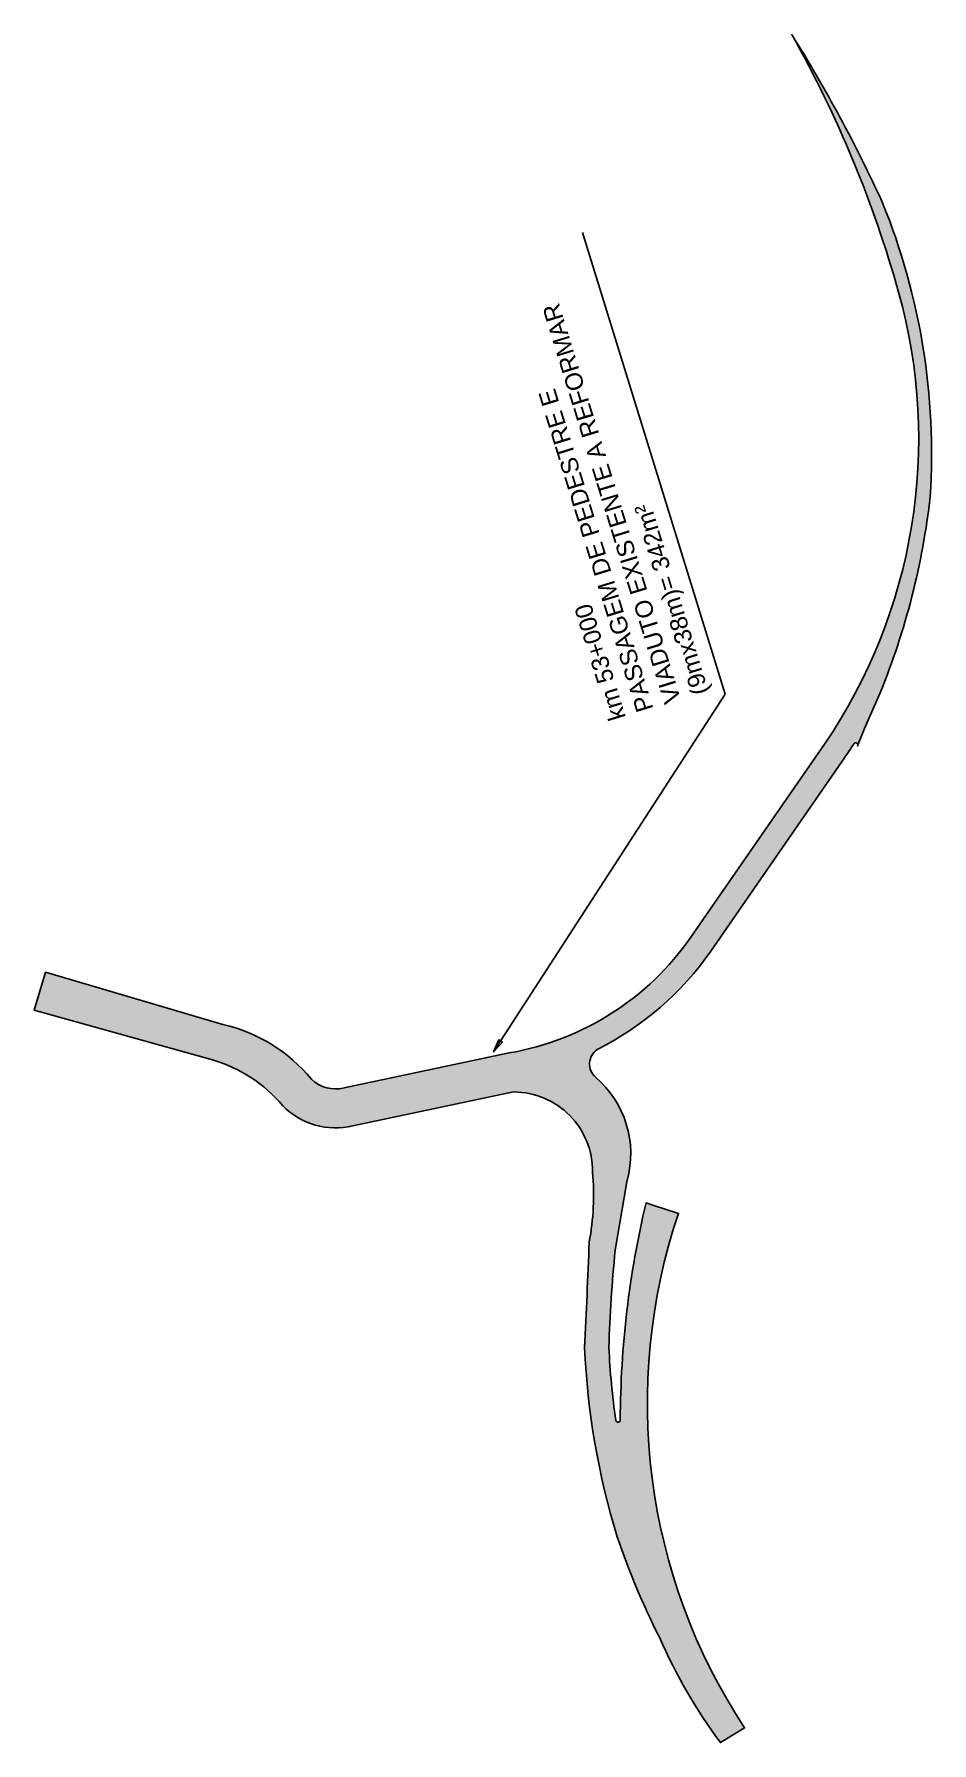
# Model space of a CAD drawing. Header units: metres. Extents: x 288915 to 323983, y 7382661 to 7464883.
# Drawn here: x 314273.1 to 314480.1, y 7432384.4 to 7432778.8 of the extents above; entities that cross this region are included whole.
import ezdxf

# ---------------------------------------------------------------- set-up
doc = ezdxf.new("R2010")
doc.units = ezdxf.units.M
doc.layers.get('0').update_dxf_attribs({"color": 255})
doc.layers.add('U-HZ-TEXTO-OAE', color=2, linetype='Continuous')
doc.styles.add('ARIAL', font='arial.ttf')
doc.styles.add('DIM', font='arial.ttf', dxfattribs={"width": 0.8})
doc.dimstyles.new('U-1_2000', dxfattribs={"dimscale": 2, "dimtxt": 1.5, "dimasz": 0.75, "dimexe": 0.75, "dimexo": 0.75, "dimgap": 0.25, "dimtad": 1, "dimzin": 4, "dimtxsty": 'DIM', "dimblk": 'ARCHTICK', "dimcen": 0.7, "dimdle": 0.75, "dimclrd": 256, "dimclre": 256, "dimclrt": 256, "dimaunit": 1, "dimadec": 3, "dimazin": 2, "dimtfac": 1, "dimtofl": 0, "dimtmove": 0, "dimatfit": 3, "dimldrblk": 'CLOSEDBLANK', "dimfxl": 0, "dimtolj": 1, "dimtzin": 0, "dimlwd": -1, "dimlwe": -1, "dimarcsym": 0})

# ---------------------------------------------------------------- blocks, each defined once
blk = doc.blocks.new('_ArchTick')
at = {"color": 0, "linetype": 'ByBlock', "const_width": 0.15}
blk.add_lwpolyline([(-0.5, -0.5), (0.5, 0.5)], dxfattribs=at)

msp = doc.modelspace()

# ---------------------------------------------------------------- hatches: boundary and pattern name
at = {"transparency": 33554508}
h = msp.add_hatch(color=256, dxfattribs=at)
h.dxf.hatch_style = 1
edge = h.paths.add_edge_path()
edge.add_line((314316.647448852, 7432550.227770864), (314275.6832967487, 7432562.260785281))
edge.add_line((314275.6832967487, 7432562.260785281), (314273.1166289587, 7432553.491614012))
edge.add_line((314273.1166289587, 7432553.491614012), (314314.2067012016, 7432542.018388418))
edge.add_arc((314305.0512626927, 7432510.207973824), 33.10173002987016, 39.94202279280728, 73.94351418281673, ccw=False)
edge.add_arc((314342.6258183972, 7432543.377950056), 17.05223452855694, 224.3409664763757, 283.4388473011477)
edge.add_line((314346.5888839763, 7432526.792630835), (314383.6562086265, 7432534.640247405))
edge.add_arc((314383.5664903246, 7432516.322217176), 18.31824993929115, -0.6436668024192045, 89.7193781820855, ccw=False)
edge.add_arc((314342.1454811127, 7432510.931669551), 59.96267792115627, -10.53492846066058, 4.9603595711429875, ccw=False)
edge.add_arc((311918.6375926504, 7432597.070449517), 2484.358173272663, 357.1981634926282, 357.76000287291174, ccw=False)
edge.add_arc((314574.3020649603, 7432483.196217438), 174.4403139400787, 182.4857477943508, 197.085622864056)
edge.add_arc((314579.4971070971, 7432490.425677925), 181.6099283193661, 198.784489981387, 206.712649655705)
edge.add_arc((314532.786401606, 7432459.322401155), 126.0858983077784, 203.6272597073365, 216.4288266390458)
edge.add_line((314431.3383012698, 7432384.449597746), (314436.9114774918, 7432387.850490757))
edge.add_arc((314551.2408501763, 7432462.853849029), 136.7359104643022, 161.3357737952314, 213.2660273697572, ccw=False)
edge.add_line((314421.6958437228, 7432506.612282656), (314415.7614879975, 7432508.51223901))
edge.add_line((314415.7614879975, 7432508.51223901), (314414.202274562, 7432509.011440206))
edge.add_arc((314629.3012483139, 7432458.087584464), 221.0448090156496, 166.6806742022115, 179.7756149651476)
edge.add_arc((314407.7374181376, 7432458.946767958), 0.5207566006560485, -168.12131431602188, 0.7132736306858192, ccw=False)
edge.add_arc((314574.3020649563, 7432483.196217437), 168.8403139359027, 182.5531780690217, 188.2943400766761, ccw=False)
edge.add_arc((314708.410761036, 7432467.053714385), 302.904116800004, 174.1165562730243, 178.3690308254721, ccw=False)
edge.add_line((314407.1021981317, 7432498.102931685), (314409.6953847847, 7432513.438057504))
edge.add_arc((314385.8306431755, 7432517.658479538), 24.23505424427528, 349.9710733210368, 351.7893876168682)
edge.add_arc((314387.4765376633, 7432520.406802315), 23.18761263090043, 344.4672633648426, 409.5240220728272)
edge.add_arc((314405.3499844996, 7432541.096195826), 4.155844397312443, 126.1863349764865, 227.2368452607864, ccw=False)
edge.add_arc((314371.5844338314, 7432607.184610821), 70.11431773148854, 296.524684177686, 325.1773839405012)
edge.add_line((314429.1429509157, 7432567.146695516), (314459.9531736838, 7432611.724684406))
edge.add_arc((314351.7647849348, 7432685.435891466), 130.9124497760761, 325.7325066032345, 327.4521661639516)
edge.add_arc((314462.5312992241, 7432614.704169599), 0.5121578075479961, -24.789323839244275, 144.0936212805737, ccw=False)
edge.add_line((314462.9962645685, 7432614.489430576), (314464.5959497819, 7432618.523384025))
edge.add_line((314464.5959497819, 7432618.523384025), (314468.1761808808, 7432626.726311275))
edge.add_arc((314309.8633160586, 7432691.236133345), 170.9516899939281, 337.8299331795683, 353.5648838714922)
edge.add_arc((314325.6122152883, 7432681.833565804), 154.4342442163559, 356.3775665460355, 382.0697803220365)
edge.add_arc((314162.6159022732, 7432599.927694543), 336.5817153624262, 24.56626736463598, 32.07609135863439)
edge.add_arc((314212.8145687426, 7432646.51659466), 269.6103161675601, 15.647307483689588, 29.350844552609885, ccw=False)
edge.add_arc((314351.7647849364, 7432685.435891471), 125.3124497777502, -34.259030790749875, 15.647307483379677, ccw=False)
edge.add_line((314455.3356539019, 7432614.893101825), (314424.541071358, 7432570.337742104))
edge.add_arc((314371.5844338309, 7432607.184610819), 64.5143177304566, 279.86806431734465, 325.1700657628074, ccw=False)
edge.add_line((314382.6408969968, 7432543.624782196), (314344.5895070585, 7432535.568826689))
edge.add_arc((314342.625818397, 7432543.377950055), 8.052234527893173, 226.2038406596861, 284.114992377743, ccw=False)
edge.add_arc((314308.1476743213, 7432513.756686003), 37.44844720349262, 39.4781254197188, 76.88109382170093)

# ---------------------------------------------------------------- linework, layer by layer
at = {"color": 5}
msp.add_lwpolyline([(314316.647448852, 7432550.227770864), (314275.6832967487, 7432562.260785281), (314273.1166289587, 7432553.491614012), (314314.2067012016, 7432542.018388418, -0.1494576541183409), (314330.4301764912, 7432531.459685882, 0.2637347690675608), (314346.5888839763, 7432526.792630835), (314383.6562086265, 7432534.640247405, -0.416070650635875), (314401.8835843474, 7432516.116432361, -0.06771415936565686), (314401.0974060118, 7432499.968399321, -0.09174314346203662), (314401.0974060118, 7432499.968399321, -0.1047824276771688), (314401.0974060118, 7432499.968399321, -0.002451491674311016), (314400.0258922201, 7432475.630588412), (314400.0258922201, 7432475.630588412, 0.06379028710660532), (314407.5603659069, 7432431.945569401, 0.0346069281070832), (314417.2700129253, 7432408.789068609, 0.055915538212422), (314431.3383012698, 7432384.449597746), (314436.9114774918, 7432387.850490757), (314436.9114774918, 7432387.850490757, -0.2305476668209367), (314421.6958437228, 7432506.612282656), (314415.7614879975, 7432508.51223901), (314414.202274562, 7432509.011440206, 0.05719971790037424), (314408.2581343862, 7432458.953250675), (314408.2581343862, 7432458.953250675, -0.9070196697962516), (314407.2278132132, 7432458.839575335), (314407.2278132132, 7432458.839575335, -0.02505578628447442), (314405.629357666, 7432475.67495256, -0.01855705026174923), (314407.1021981317, 7432498.102931685), (314407.1021981317, 7432498.102931685), (314409.6953847847, 7432513.438057504, 0.007934059299434271), (314409.8172831711, 7432514.197416703), (314409.8172831711, 7432514.197416703, 0.2917421356712316), (314402.5282936413, 7432538.045113501, -0.4719000626247519), (314402.896319147, 7432544.450382613, 0.1256764556216367), (314429.1429509157, 7432567.146695516), (314459.9531736838, 7432611.724684406, 0.007503571158211279), (314462.11646351, 7432615.004530965), (314462.11646351, 7432615.004530965, -0.9074043251438805), (314462.9962645685, 7432614.489430576), (314462.9962645685, 7432614.489430576), (314464.5959497819, 7432618.523384025), (314468.1761808808, 7432626.726311275, 0.06876475463889979), (314479.7379102439, 7432672.07621262), (314479.7379102439, 7432672.07621262, 0.112575411323418), (314468.7305890953, 7432739.859998276, 0.03277952167154782), (314447.8162619764, 7432778.667745851, -0.05986431953252914), (314472.433180278, 7432719.234536932, -0.2212659392466191), (314455.3356539019, 7432614.893101825), (314424.541071358, 7432570.337742104, -0.2002825946912546), (314382.6408969968, 7432543.624782196), (314344.5895070585, 7432535.568826689, -0.2582040232052592), (314337.0529088228, 7432537.565793848, 0.1646657777539798), (314316.6474488524, 7432550.227770863), (314316.6474488524, 7432550.227770863), (314316.6474488524, 7432550.227770863)], format="xyb", close=True, dxfattribs=at)

# ---------------------------------------------------------------- texts
at = {"layer": 'U-HZ-TEXTO-OAE', "linetype": 'Continuous', "lineweight": -3, "insert": (314429.8515272245, 7432627.318437707), "char_height": 3.999999999999994, "width": 120.4875674732725, "attachment_point": 7, "rotation": 107.09207588978701, "style": 'ARIAL'}
msp.add_mtext('\\pt12,16;km 53+000\\P\\ptz;PASSAGEM DE PEDESTRE E  \\PVIADUTO EXISTENTE A REFORMAR\\P(9mx38m)= 342m²', dxfattribs=at)

# ---------------------------------------------------------------- leaders
at = {"layer": 'U-HZ-TEXTO-OAE', "color": 1, "linetype": 'Continuous', "lineweight": -3}
msp.add_leader([(314379.0425616085, 7432543.888842387), (314432.451818925, 7432626.465441857), (314399.5692056455, 7432733.032731475)], dimstyle='U-1_2000', override={"dimscale": 1, "dimasz": 3}, dxfattribs=at)

doc.saveas('drawing.dxf')
